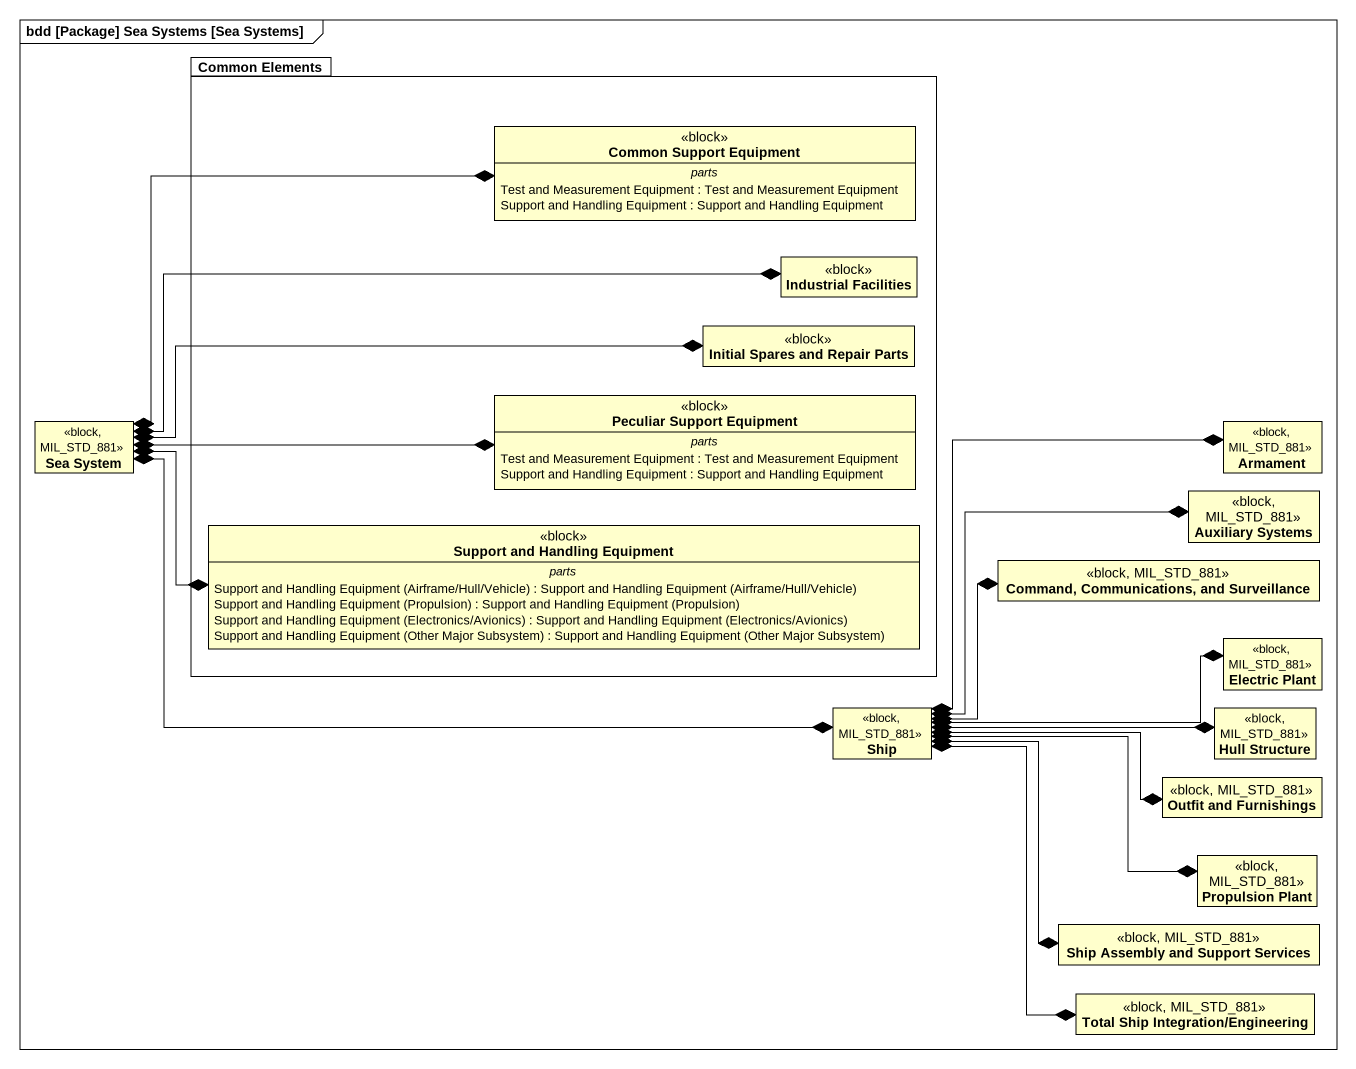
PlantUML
@startuml
mainframe bdd [Package] Sea Systems [Sea Systems]
hide circle
hide empty members
package "Common Elements" as Common_Elements {
  class "Common Support Equipment" as Common_Support_Equipment <<block>> {
    -- parts --
    Test and Measurement Equipment : Test and Measurement Equipment
    Support and Handling Equipment : Support and Handling Equipment
  }
  class "Industrial Facilities" as Industrial_Facilities <<block>>
  class "Initial Spares and Repair Parts" as Initial_Spares_and_Repair <<block>>
  class "Peculiar Support Equipment" as Peculiar_Support_Equipment <<block>> {
    -- parts --
    Test and Measurement Equipment : Test and Measurement Equipment
    Support and Handling Equipment : Support and Handling Equipment
  }
  class "Support and Handling Equipment" as Support_and_Handling <<block>> {
    -- parts --
    {field} Support and Handling Equipment (Airframe/Hull/Vehicle) : Support and Handling Equipment (Airframe/Hull/Vehicle)
    {field} Support and Handling Equipment (Propulsion) : Support and Handling Equipment (Propulsion)
    {field} Support and Handling Equipment (Electronics/Avionics) : Support and Handling Equipment (Electronics/Avionics)
    {field} Support and Handling Equipment (Other Major Subsystem) : Support and Handling Equipment (Other Major Subsystem)
  }
}
class "Sea System" as Sea_System <<block, MIL_STD_881>>
class Armament <<block, MIL_STD_881>>
class "Auxiliary Systems" as Auxiliary_Systems <<block, MIL_STD_881>>
class "Command, Communications, and Surveillance" as Command_Communications_and <<block, MIL_STD_881>>
class "Electric Plant" as Electric_Plant <<block, MIL_STD_881>>
class Ship <<block, MIL_STD_881>>
class "Hull Structure" as Hull_Structure <<block, MIL_STD_881>>
class "Outfit and Furnishings" as Outfit_and_Furnishings <<block, MIL_STD_881>>
class "Propulsion Plant" as Propulsion_Plant <<block, MIL_STD_881>>
class "Ship Assembly and Support Services" as Ship_Assembly_and_Support <<block, MIL_STD_881>>
class "Total Ship Integration/Engineering" as Total_Ship_Integration <<block, MIL_STD_881>>
Sea_System *-right-* Common_Support_Equipment
Sea_System *-right-* Industrial_Facilities
Sea_System *-right-* Initial_Spares_and_Repair
Sea_System *-right-* Peculiar_Support_Equipment
Sea_System *-right-* Support_and_Handling
Sea_System *-right-* Ship
Ship *-up-* Armament
Ship *-right-* Auxiliary_Systems
Ship *-right-* Command_Communications_and
Ship *-right-* Electric_Plant
Ship *-right-* Hull_Structure
Ship *-right-* Outfit_and_Furnishings
Ship *-right-* Propulsion_Plant
Ship *--* Ship_Assembly_and_Support
Ship *--* Total_Ship_Integration
@enduml
